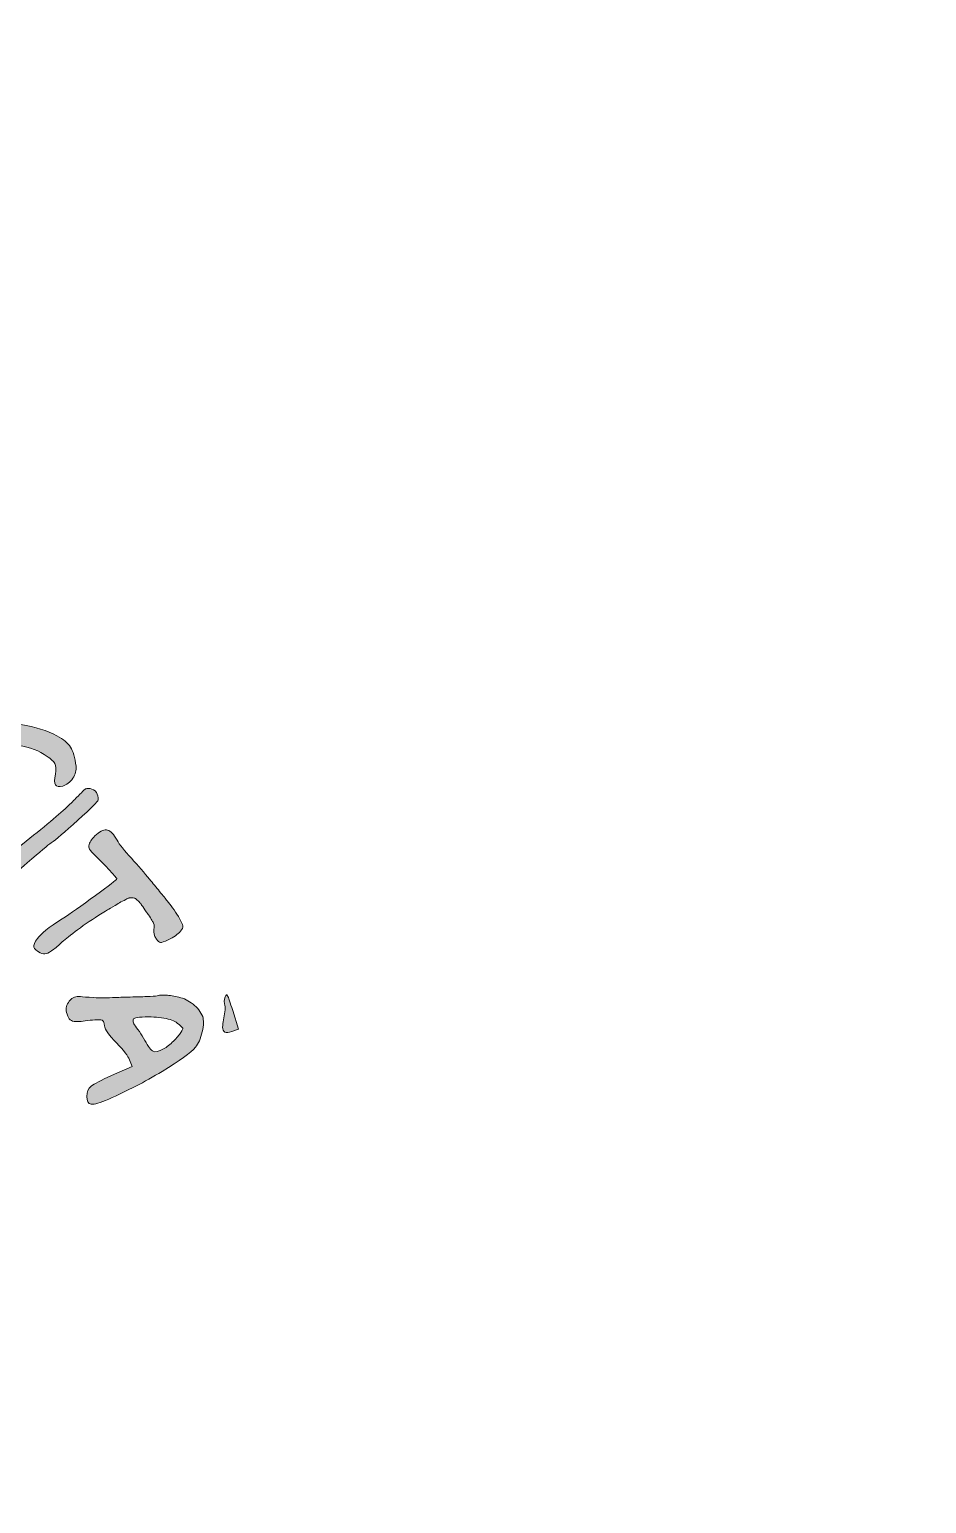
# Model space of a CAD drawing. Header units: inches. Extents: x -377 to 507, y -117 to 625.
# Drawn here: x -140.15 to -114.71, y 483.53 to 525.31 of the extents above; entities that cross this region are included whole.
import ezdxf

# ---------------------------------------------------------------- set-up
doc = ezdxf.new("R2010")
doc.units = ezdxf.units.IN
doc.header["$MEASUREMENT"] = 0
doc.layers.add('CUT', color=7, linetype='Continuous')
doc.layers.add('ENGRAVE', color=7, linetype='Continuous')

# ---------------------------------------------------------------- blocks, each defined once
blk = doc.blocks.new('block 237')
at = {"layer": 'CUT', "color": 7, "lineweight": 9}
blk.add_open_spline([(-128.428, 450.523), (-92.482, 482.495), (-89.26, 537.553), (-121.231, 573.5), (-121.231, 573.5), (-121.231, 573.5), (-121.231, 573.5), (-122.924, 575.473), (-126.455, 579.004), (-128.428, 580.697)], degree=3, knots=[0, 0, 0, 0, 1, 1, 1, 2, 2, 2, 3, 3, 3, 3], dxfattribs=at)
blk = doc.blocks.new('block 236')
at = {"layer": 'CUT'}
blk.add_blockref('block 237', (0, 0), dxfattribs=at)
blk = doc.blocks.new('block 227')
at = {"layer": 'CUT'}
blk.add_blockref('block 236', (0, 0), dxfattribs=at)
blk = doc.blocks.new('block 262')
at = {"layer": 'ENGRAVE'}
h = blk.add_hatch(color=7, dxfattribs=at)
h.dxf.hatch_style = 2
edge = h.paths.add_edge_path()
edge.add_spline(control_points=[(-139.369, 505.286), (-139.186, 505.189), (-139.059, 505.082), (-138.986, 504.968), (-138.914, 504.854), (-138.861, 504.674), (-138.829, 504.426), (-138.815, 504.314), (-138.845, 504.2), (-138.922, 504.085), (-138.998, 503.969), (-139.092, 503.896), (-139.205, 503.864), (-139.309, 503.834), (-139.377, 503.846), (-139.41, 503.899), (-139.443, 503.952), (-139.444, 504.051), (-139.414, 504.196), (-139.39, 504.336), (-139.397, 504.439), (-139.433, 504.505), (-139.47, 504.572), (-139.57, 504.657), (-139.735, 504.76), (-139.963, 504.903), (-140.246, 504.995), (-140.584, 505.035), (-140.922, 505.076), (-141.232, 505.055), (-141.516, 504.974), (-141.736, 504.909), (-141.892, 504.834), (-141.982, 504.748), (-142.073, 504.662), (-142.141, 504.526), (-142.185, 504.34), (-142.214, 504.207), (-142.225, 504.109), (-142.217, 504.045), (-142.209, 503.982), (-142.175, 503.903), (-142.115, 503.809), (-142.046, 503.706), (-141.909, 503.558), (-141.703, 503.363), (-141.498, 503.169), (-141.297, 502.999), (-141.099, 502.851), (-141.039, 502.803), (-141.002, 502.763), (-140.989, 502.732), (-140.976, 502.701), (-140.979, 502.658), (-140.997, 502.602), (-141.033, 502.502), (-141.109, 502.428), (-141.227, 502.378), (-141.344, 502.328), (-141.436, 502.333), (-141.505, 502.391), (-141.548, 502.426), (-141.586, 502.452), (-141.619, 502.467), (-141.653, 502.483), (-141.682, 502.495), (-141.705, 502.502), (-141.729, 502.51), (-141.781, 502.553), (-141.863, 502.633), (-141.945, 502.713), (-142.056, 502.833), (-142.197, 502.991), (-142.446, 503.273), (-142.606, 503.501), (-142.676, 503.673), (-142.747, 503.845), (-142.767, 504.055), (-142.736, 504.302), (-142.709, 504.508), (-142.668, 504.658), (-142.614, 504.754), (-142.56, 504.849), (-142.446, 504.974), (-142.272, 505.128), (-142.116, 505.265), (-141.986, 505.361), (-141.881, 505.415), (-141.775, 505.468), (-141.594, 505.535), (-141.337, 505.615), (-141.118, 505.68), (-140.803, 505.677), (-140.395, 505.609), (-139.987, 505.54), (-139.645, 505.433), (-139.369, 505.286)], knot_values=[0, 0, 0, 0, 1, 1, 1, 2, 2, 2, 3, 3, 3, 4, 4, 4, 5, 5, 5, 6, 6, 6, 7, 7, 7, 8, 8, 8, 9, 9, 9, 10, 10, 10, 11, 11, 11, 12, 12, 12, 13, 13, 13, 14, 14, 14, 15, 15, 15, 16, 16, 16, 17, 17, 17, 18, 18, 18, 19, 19, 19, 20, 20, 20, 21, 21, 21, 22, 22, 22, 23, 23, 23, 24, 24, 24, 25, 25, 25, 26, 26, 26, 27, 27, 27, 28, 28, 28, 29, 29, 29, 30, 30, 30, 31, 31, 31, 32, 32, 32, 32], degree=3, periodic=1)
h = blk.add_hatch(color=7, dxfattribs=at)
h.dxf.hatch_style = 2
edge = h.paths.add_edge_path()
edge.add_spline(control_points=[(-138.432, 503.79), (-138.358, 503.781), (-138.298, 503.745), (-138.253, 503.683), (-138.209, 503.622), (-138.191, 503.55), (-138.201, 503.47), (-138.205, 503.432), (-138.397, 503.24), (-138.777, 502.895), (-139.158, 502.551), (-139.409, 502.337), (-139.532, 502.254), (-139.621, 502.195), (-139.847, 502.006), (-140.211, 501.686), (-140.451, 501.477), (-140.611, 501.345), (-140.69, 501.291), (-140.768, 501.237), (-140.846, 501.209), (-140.922, 501.206), (-141.019, 501.204), (-141.081, 501.213), (-141.106, 501.234), (-141.132, 501.254), (-141.143, 501.307), (-141.142, 501.392), (-141.139, 501.54), (-140.876, 501.816), (-140.352, 502.219), (-140.054, 502.449), (-139.789, 502.662), (-139.557, 502.858), (-139.325, 503.054), (-139.155, 503.204), (-139.047, 503.308), (-138.939, 503.411), (-138.848, 503.502), (-138.773, 503.579), (-138.698, 503.656), (-138.647, 503.709), (-138.62, 503.736), (-138.593, 503.764), (-138.567, 503.781), (-138.543, 503.787), (-138.52, 503.794), (-138.482, 503.795), (-138.432, 503.79)], knot_values=[0, 0, 0, 0, 1, 1, 1, 2, 2, 2, 3, 3, 3, 4, 4, 4, 5, 5, 5, 6, 6, 6, 7, 7, 7, 8, 8, 8, 9, 9, 9, 10, 10, 10, 11, 11, 11, 12, 12, 12, 13, 13, 13, 14, 14, 14, 15, 15, 15, 16, 16, 16, 16], degree=3, periodic=1)
h = blk.add_hatch(color=7, dxfattribs=at)
h.dxf.hatch_style = 2
edge = h.paths.add_edge_path()
edge.add_spline(control_points=[(-136.743, 501.224), (-136.651, 501.111), (-136.555, 500.995), (-136.457, 500.875), (-136.359, 500.755), (-136.286, 500.667), (-136.24, 500.611), (-136.194, 500.554), (-136.143, 500.487), (-136.089, 500.411), (-136.034, 500.335), (-135.98, 500.254), (-135.927, 500.167), (-135.851, 500.031), (-135.809, 499.941), (-135.802, 499.899), (-135.796, 499.856), (-135.817, 499.807), (-135.868, 499.749), (-135.94, 499.661), (-136.056, 499.579), (-136.218, 499.503), (-136.329, 499.45), (-136.401, 499.426), (-136.434, 499.429), (-136.468, 499.432), (-136.507, 499.465), (-136.551, 499.528), (-136.616, 499.618), (-136.638, 499.709), (-136.618, 499.803), (-136.602, 499.86), (-136.606, 499.919), (-136.632, 499.977), (-136.657, 500.036), (-136.717, 500.131), (-136.809, 500.263), (-136.826, 500.283), (-136.847, 500.313), (-136.873, 500.351), (-136.924, 500.425), (-136.959, 500.477), (-136.978, 500.507), (-136.998, 500.537), (-137.027, 500.571), (-137.067, 500.607), (-137.107, 500.643), (-137.133, 500.666), (-137.146, 500.676), (-137.158, 500.686), (-137.189, 500.692), (-137.236, 500.694), (-137.284, 500.697), (-137.317, 500.694), (-137.336, 500.685), (-137.356, 500.677), (-137.399, 500.657), (-137.466, 500.624), (-137.533, 500.592), (-137.589, 500.562), (-137.634, 500.534), (-137.679, 500.506), (-137.752, 500.462), (-137.854, 500.4), (-137.913, 500.368), (-137.958, 500.34), (-137.989, 500.317), (-138.251, 500.161), (-138.49, 500.005), (-138.705, 499.848), (-138.921, 499.691), (-139.079, 499.568), (-139.181, 499.477), (-139.284, 499.386), (-139.377, 499.306), (-139.462, 499.237), (-139.547, 499.167), (-139.616, 499.126), (-139.669, 499.113), (-139.723, 499.1), (-139.783, 499.109), (-139.848, 499.14), (-139.955, 499.192), (-140.013, 499.245), (-140.023, 499.297), (-140.033, 499.35), (-140.001, 499.431), (-139.926, 499.541), (-139.836, 499.674), (-139.601, 499.861), (-139.221, 500.102), (-138.989, 500.25), (-138.675, 500.47), (-138.279, 500.759), (-137.883, 501.048), (-137.681, 501.207), (-137.673, 501.236), (-137.668, 501.244), (-137.732, 501.32), (-137.867, 501.466), (-138.001, 501.611), (-138.131, 501.744), (-138.256, 501.863), (-138.361, 501.964), (-138.425, 502.034), (-138.446, 502.073), (-138.468, 502.112), (-138.471, 502.157), (-138.457, 502.209), (-138.432, 502.295), (-138.364, 502.389), (-138.251, 502.491), (-138.127, 502.6), (-138.021, 502.641), (-137.935, 502.617), (-137.849, 502.592), (-137.759, 502.497), (-137.666, 502.331), (-137.596, 502.205), (-137.46, 502.034), (-137.259, 501.816), (-137.058, 501.599), (-136.885, 501.402), (-136.743, 501.224)], knot_values=[0, 0, 0, 0, 1, 1, 1, 2, 2, 2, 3, 3, 3, 4, 4, 4, 5, 5, 5, 6, 6, 6, 7, 7, 7, 8, 8, 8, 9, 9, 9, 10, 10, 10, 11, 11, 11, 12, 12, 12, 13, 13, 13, 14, 14, 14, 15, 15, 15, 16, 16, 16, 17, 17, 17, 18, 18, 18, 19, 19, 19, 20, 20, 20, 21, 21, 21, 22, 22, 22, 23, 23, 23, 24, 24, 24, 25, 25, 25, 26, 26, 26, 27, 27, 27, 28, 28, 28, 29, 29, 29, 30, 30, 30, 31, 31, 31, 32, 32, 32, 33, 33, 33, 34, 34, 34, 35, 35, 35, 36, 36, 36, 37, 37, 37, 38, 38, 38, 39, 39, 39, 40, 40, 40, 41, 41, 41, 41], degree=3, periodic=1)
h = blk.add_hatch(color=7, dxfattribs=at)
h.dxf.hatch_style = 2
edge = h.paths.add_edge_path()
edge.add_spline(control_points=[(-136.498, 497.926), (-136.462, 497.939), (-136.389, 497.943), (-136.279, 497.936), (-136.169, 497.93), (-136.046, 497.911), (-135.909, 497.878), (-135.771, 497.846), (-135.639, 497.781), (-135.511, 497.685), (-135.383, 497.589), (-135.291, 497.469), (-135.237, 497.327), (-135.203, 497.231), (-135.207, 497.088), (-135.25, 496.898), (-135.293, 496.708), (-135.356, 496.562), (-135.437, 496.462), (-135.574, 496.302), (-135.89, 496.073), (-136.386, 495.775), (-136.883, 495.476), (-137.387, 495.214), (-137.901, 494.989), (-138.145, 494.88), (-138.311, 494.832), (-138.398, 494.844), (-138.486, 494.856), (-138.526, 494.93), (-138.52, 495.067), (-138.52, 495.193), (-138.48, 495.289), (-138.4, 495.355), (-138.32, 495.421), (-138.126, 495.522), (-137.819, 495.657), (-137.819, 495.657), (-137.235, 495.91), (-137.235, 495.91), (-137.235, 495.91), (-137.311, 496.105), (-137.311, 496.105), (-137.351, 496.208), (-137.476, 496.367), (-137.684, 496.583), (-137.893, 496.799), (-138.005, 496.961), (-138.02, 497.067), (-138.029, 497.145), (-138.045, 497.193), (-138.067, 497.213), (-138.09, 497.231), (-138.148, 497.24), (-138.242, 497.239), (-138.317, 497.235), (-138.402, 497.227), (-138.499, 497.215), (-138.596, 497.204), (-138.671, 497.195), (-138.723, 497.19), (-138.775, 497.186), (-138.829, 497.186), (-138.885, 497.194), (-138.942, 497.201), (-138.987, 497.226), (-139.019, 497.268), (-139.052, 497.31), (-139.078, 497.371), (-139.097, 497.449), (-139.124, 497.565), (-139.098, 497.671), (-139.02, 497.766), (-138.974, 497.827), (-138.925, 497.865), (-138.875, 497.881), (-138.824, 497.896), (-138.768, 497.901), (-138.704, 497.894), (-138.641, 497.887), (-138.516, 497.878), (-138.328, 497.867), (-138.141, 497.857), (-137.935, 497.858), (-137.71, 497.87), (-137.591, 497.876), (-137.427, 497.881), (-137.217, 497.885), (-137.008, 497.889), (-136.843, 497.895), (-136.724, 497.901), (-136.605, 497.907), (-136.53, 497.915), (-136.498, 497.926)], knot_values=[0, 0, 0, 0, 1, 1, 1, 2, 2, 2, 3, 3, 3, 4, 4, 4, 5, 5, 5, 6, 6, 6, 7, 7, 7, 8, 8, 8, 9, 9, 9, 10, 10, 10, 11, 11, 11, 12, 12, 12, 13, 13, 13, 14, 14, 14, 15, 15, 15, 16, 16, 16, 17, 17, 17, 18, 18, 18, 19, 19, 19, 20, 20, 20, 21, 21, 21, 22, 22, 22, 23, 23, 23, 24, 24, 24, 25, 25, 25, 26, 26, 26, 27, 27, 27, 28, 28, 28, 29, 29, 29, 30, 30, 30, 31, 31, 31, 31], degree=3, periodic=1)
edge = h.paths.add_edge_path()
edge.add_spline(control_points=[(-136.348, 496.411), (-136.251, 496.467), (-136.156, 496.542), (-136.064, 496.635), (-135.971, 496.728), (-135.903, 496.81), (-135.86, 496.879), (-135.817, 496.948), (-135.797, 496.988), (-135.801, 497), (-135.809, 497.02), (-135.862, 497.069), (-135.96, 497.146), (-136.037, 497.209), (-136.163, 497.256), (-136.339, 497.286), (-136.516, 497.315), (-136.72, 497.326), (-136.95, 497.317), (-137.059, 497.309), (-137.13, 497.3), (-137.162, 497.289), (-137.194, 497.278), (-137.21, 497.252), (-137.209, 497.211), (-137.21, 497.175), (-137.196, 497.135), (-137.167, 497.092), (-137.138, 497.048), (-137.093, 496.985), (-137.033, 496.903), (-136.973, 496.821), (-136.921, 496.738), (-136.878, 496.655), (-136.779, 496.475), (-136.7, 496.371), (-136.641, 496.345), (-136.582, 496.318), (-136.485, 496.34), (-136.348, 496.411)], knot_values=[0, 0, 0, 0, 1, 1, 1, 2, 2, 2, 3, 3, 3, 4, 4, 4, 5, 5, 5, 6, 6, 6, 7, 7, 7, 8, 8, 8, 9, 9, 9, 10, 10, 10, 11, 11, 11, 12, 12, 12, 13, 13, 13, 13], degree=3, periodic=1)
edge = h.paths.add_edge_path()
edge.add_spline(control_points=[(-134.599, 497.888), (-134.578, 497.954), (-134.554, 497.964), (-134.53, 497.919), (-134.509, 497.873), (-134.46, 497.733), (-134.382, 497.5), (-134.382, 497.5), (-134.216, 496.972), (-134.216, 496.972), (-134.216, 496.972), (-134.408, 496.905), (-134.408, 496.905), (-134.5, 496.873), (-134.567, 496.868), (-134.609, 496.892), (-134.651, 496.915), (-134.671, 496.961), (-134.67, 497.028), (-134.67, 497.096), (-134.662, 497.166), (-134.647, 497.239), (-134.632, 497.311), (-134.618, 497.388), (-134.606, 497.468), (-134.594, 497.549), (-134.594, 497.607), (-134.607, 497.643), (-134.634, 497.719), (-134.631, 497.8), (-134.599, 497.888)], knot_values=[0, 0, 0, 0, 1, 1, 1, 2, 2, 2, 3, 3, 3, 4, 4, 4, 5, 5, 5, 6, 6, 6, 7, 7, 7, 8, 8, 8, 9, 9, 9, 10, 10, 10, 10], degree=3, periodic=1)
at = {"layer": 'ENGRAVE', "lineweight": 0}
for points, knots in [([(-139.369, 505.286), (-139.186, 505.189), (-139.059, 505.082), (-138.986, 504.968), (-138.914, 504.854), (-138.861, 504.674), (-138.829, 504.426), (-138.815, 504.314), (-138.845, 504.2), (-138.922, 504.085), (-138.998, 503.969), (-139.092, 503.896), (-139.205, 503.864), (-139.309, 503.834), (-139.377, 503.846), (-139.41, 503.899), (-139.443, 503.952), (-139.444, 504.051), (-139.414, 504.196), (-139.39, 504.336), (-139.397, 504.439), (-139.433, 504.505), (-139.47, 504.572), (-139.57, 504.657), (-139.735, 504.76), (-139.963, 504.903), (-140.246, 504.995), (-140.584, 505.035), (-140.922, 505.076), (-141.232, 505.055), (-141.516, 504.974), (-141.736, 504.909), (-141.892, 504.834), (-141.982, 504.748), (-142.073, 504.662), (-142.141, 504.526), (-142.185, 504.34), (-142.214, 504.207), (-142.225, 504.109), (-142.217, 504.045), (-142.209, 503.982), (-142.175, 503.903), (-142.115, 503.809), (-142.046, 503.706), (-141.909, 503.558), (-141.703, 503.363), (-141.498, 503.169), (-141.297, 502.999), (-141.099, 502.851), (-141.039, 502.803), (-141.002, 502.763), (-140.989, 502.732), (-140.976, 502.701), (-140.979, 502.658), (-140.997, 502.602), (-141.033, 502.502), (-141.109, 502.428), (-141.227, 502.378), (-141.344, 502.328), (-141.436, 502.333), (-141.505, 502.391), (-141.548, 502.426), (-141.586, 502.452), (-141.619, 502.467), (-141.653, 502.483), (-141.682, 502.495), (-141.705, 502.502), (-141.729, 502.51), (-141.781, 502.553), (-141.863, 502.633), (-141.945, 502.713), (-142.056, 502.833), (-142.197, 502.991), (-142.446, 503.273), (-142.606, 503.501), (-142.676, 503.673), (-142.747, 503.845), (-142.767, 504.055), (-142.736, 504.302), (-142.709, 504.508), (-142.668, 504.658), (-142.614, 504.754), (-142.56, 504.849), (-142.446, 504.974), (-142.272, 505.128), (-142.116, 505.265), (-141.986, 505.361), (-141.881, 505.415), (-141.775, 505.468), (-141.594, 505.535), (-141.337, 505.615), (-141.118, 505.68), (-140.803, 505.677), (-140.395, 505.609), (-139.987, 505.54), (-139.645, 505.433), (-139.369, 505.286)], [0, 0, 0, 0, 1, 1, 1, 2, 2, 2, 3, 3, 3, 4, 4, 4, 5, 5, 5, 6, 6, 6, 7, 7, 7, 8, 8, 8, 9, 9, 9, 10, 10, 10, 11, 11, 11, 12, 12, 12, 13, 13, 13, 14, 14, 14, 15, 15, 15, 16, 16, 16, 17, 17, 17, 18, 18, 18, 19, 19, 19, 20, 20, 20, 21, 21, 21, 22, 22, 22, 23, 23, 23, 24, 24, 24, 25, 25, 25, 26, 26, 26, 27, 27, 27, 28, 28, 28, 29, 29, 29, 30, 30, 30, 31, 31, 31, 32, 32, 32, 32]), ([(-138.432, 503.79), (-138.358, 503.781), (-138.298, 503.745), (-138.253, 503.683), (-138.209, 503.622), (-138.191, 503.55), (-138.201, 503.47), (-138.205, 503.432), (-138.397, 503.24), (-138.777, 502.895), (-139.158, 502.551), (-139.409, 502.337), (-139.532, 502.254), (-139.621, 502.195), (-139.847, 502.006), (-140.211, 501.686), (-140.451, 501.477), (-140.611, 501.345), (-140.69, 501.291), (-140.768, 501.237), (-140.846, 501.209), (-140.922, 501.206), (-141.019, 501.204), (-141.081, 501.213), (-141.106, 501.234), (-141.132, 501.254), (-141.143, 501.307), (-141.142, 501.392), (-141.139, 501.54), (-140.876, 501.816), (-140.352, 502.219), (-140.054, 502.449), (-139.789, 502.662), (-139.557, 502.858), (-139.325, 503.054), (-139.155, 503.204), (-139.047, 503.308), (-138.939, 503.411), (-138.848, 503.502), (-138.773, 503.579), (-138.698, 503.656), (-138.647, 503.709), (-138.62, 503.736), (-138.593, 503.764), (-138.567, 503.781), (-138.543, 503.787), (-138.52, 503.794), (-138.482, 503.795), (-138.432, 503.79)], [0, 0, 0, 0, 1, 1, 1, 2, 2, 2, 3, 3, 3, 4, 4, 4, 5, 5, 5, 6, 6, 6, 7, 7, 7, 8, 8, 8, 9, 9, 9, 10, 10, 10, 11, 11, 11, 12, 12, 12, 13, 13, 13, 14, 14, 14, 15, 15, 15, 16, 16, 16, 16]), ([(-136.743, 501.224), (-136.651, 501.111), (-136.555, 500.995), (-136.457, 500.875), (-136.359, 500.755), (-136.286, 500.667), (-136.24, 500.611), (-136.194, 500.554), (-136.143, 500.487), (-136.089, 500.411), (-136.034, 500.335), (-135.98, 500.254), (-135.927, 500.167), (-135.851, 500.031), (-135.809, 499.941), (-135.802, 499.899), (-135.796, 499.856), (-135.817, 499.807), (-135.868, 499.749), (-135.94, 499.661), (-136.056, 499.579), (-136.218, 499.503), (-136.329, 499.45), (-136.401, 499.426), (-136.434, 499.429), (-136.468, 499.432), (-136.507, 499.465), (-136.551, 499.528), (-136.616, 499.618), (-136.638, 499.709), (-136.618, 499.803), (-136.602, 499.86), (-136.606, 499.919), (-136.632, 499.977), (-136.657, 500.036), (-136.717, 500.131), (-136.809, 500.263), (-136.826, 500.283), (-136.847, 500.313), (-136.873, 500.351), (-136.924, 500.425), (-136.959, 500.477), (-136.978, 500.507), (-136.998, 500.537), (-137.027, 500.571), (-137.067, 500.607), (-137.107, 500.643), (-137.133, 500.666), (-137.146, 500.676), (-137.158, 500.686), (-137.189, 500.692), (-137.236, 500.694), (-137.284, 500.697), (-137.317, 500.694), (-137.336, 500.685), (-137.356, 500.677), (-137.399, 500.657), (-137.466, 500.624), (-137.533, 500.592), (-137.589, 500.562), (-137.634, 500.534), (-137.679, 500.506), (-137.752, 500.462), (-137.854, 500.4), (-137.913, 500.368), (-137.958, 500.34), (-137.989, 500.317), (-138.251, 500.161), (-138.49, 500.005), (-138.705, 499.848), (-138.921, 499.691), (-139.079, 499.568), (-139.181, 499.477), (-139.284, 499.386), (-139.377, 499.306), (-139.462, 499.237), (-139.547, 499.167), (-139.616, 499.126), (-139.669, 499.113), (-139.723, 499.1), (-139.783, 499.109), (-139.848, 499.14), (-139.955, 499.192), (-140.013, 499.245), (-140.023, 499.297), (-140.033, 499.35), (-140.001, 499.431), (-139.926, 499.541), (-139.836, 499.674), (-139.601, 499.861), (-139.221, 500.102), (-138.989, 500.25), (-138.675, 500.47), (-138.279, 500.759), (-137.883, 501.048), (-137.681, 501.207), (-137.673, 501.236), (-137.668, 501.244), (-137.732, 501.32), (-137.867, 501.466), (-138.001, 501.611), (-138.131, 501.744), (-138.256, 501.863), (-138.361, 501.964), (-138.425, 502.034), (-138.446, 502.073), (-138.468, 502.112), (-138.471, 502.157), (-138.457, 502.209), (-138.432, 502.295), (-138.364, 502.389), (-138.251, 502.491), (-138.127, 502.6), (-138.021, 502.641), (-137.935, 502.617), (-137.849, 502.592), (-137.759, 502.497), (-137.666, 502.331), (-137.596, 502.205), (-137.46, 502.034), (-137.259, 501.816), (-137.058, 501.599), (-136.885, 501.402), (-136.743, 501.224)], [0, 0, 0, 0, 1, 1, 1, 2, 2, 2, 3, 3, 3, 4, 4, 4, 5, 5, 5, 6, 6, 6, 7, 7, 7, 8, 8, 8, 9, 9, 9, 10, 10, 10, 11, 11, 11, 12, 12, 12, 13, 13, 13, 14, 14, 14, 15, 15, 15, 16, 16, 16, 17, 17, 17, 18, 18, 18, 19, 19, 19, 20, 20, 20, 21, 21, 21, 22, 22, 22, 23, 23, 23, 24, 24, 24, 25, 25, 25, 26, 26, 26, 27, 27, 27, 28, 28, 28, 29, 29, 29, 30, 30, 30, 31, 31, 31, 32, 32, 32, 33, 33, 33, 34, 34, 34, 35, 35, 35, 36, 36, 36, 37, 37, 37, 38, 38, 38, 39, 39, 39, 40, 40, 40, 41, 41, 41, 41]), ([(-136.498, 497.926), (-136.462, 497.939), (-136.389, 497.943), (-136.279, 497.936), (-136.169, 497.93), (-136.046, 497.911), (-135.909, 497.878), (-135.771, 497.846), (-135.639, 497.781), (-135.511, 497.685), (-135.383, 497.589), (-135.291, 497.469), (-135.237, 497.327), (-135.203, 497.231), (-135.207, 497.088), (-135.25, 496.898), (-135.293, 496.708), (-135.356, 496.562), (-135.437, 496.462), (-135.574, 496.302), (-135.89, 496.073), (-136.386, 495.775), (-136.883, 495.476), (-137.387, 495.214), (-137.901, 494.989), (-138.145, 494.88), (-138.311, 494.832), (-138.398, 494.844), (-138.486, 494.856), (-138.526, 494.93), (-138.52, 495.067), (-138.52, 495.193), (-138.48, 495.289), (-138.4, 495.355), (-138.32, 495.421), (-138.126, 495.522), (-137.819, 495.657), (-137.819, 495.657), (-137.235, 495.91), (-137.235, 495.91), (-137.235, 495.91), (-137.311, 496.105), (-137.311, 496.105), (-137.351, 496.208), (-137.476, 496.367), (-137.684, 496.583), (-137.893, 496.799), (-138.005, 496.961), (-138.02, 497.067), (-138.029, 497.145), (-138.045, 497.193), (-138.067, 497.213), (-138.09, 497.231), (-138.148, 497.24), (-138.242, 497.239), (-138.317, 497.235), (-138.402, 497.227), (-138.499, 497.215), (-138.596, 497.204), (-138.671, 497.195), (-138.723, 497.19), (-138.775, 497.186), (-138.829, 497.186), (-138.885, 497.194), (-138.942, 497.201), (-138.987, 497.226), (-139.019, 497.268), (-139.052, 497.31), (-139.078, 497.371), (-139.097, 497.449), (-139.124, 497.565), (-139.098, 497.671), (-139.02, 497.766), (-138.974, 497.827), (-138.925, 497.865), (-138.875, 497.881), (-138.824, 497.896), (-138.768, 497.901), (-138.704, 497.894), (-138.641, 497.887), (-138.516, 497.878), (-138.328, 497.867), (-138.141, 497.857), (-137.935, 497.858), (-137.71, 497.87), (-137.591, 497.876), (-137.427, 497.881), (-137.217, 497.885), (-137.008, 497.889), (-136.843, 497.895), (-136.724, 497.901), (-136.605, 497.907), (-136.53, 497.915), (-136.498, 497.926)], [0, 0, 0, 0, 1, 1, 1, 2, 2, 2, 3, 3, 3, 4, 4, 4, 5, 5, 5, 6, 6, 6, 7, 7, 7, 8, 8, 8, 9, 9, 9, 10, 10, 10, 11, 11, 11, 12, 12, 12, 13, 13, 13, 14, 14, 14, 15, 15, 15, 16, 16, 16, 17, 17, 17, 18, 18, 18, 19, 19, 19, 20, 20, 20, 21, 21, 21, 22, 22, 22, 23, 23, 23, 24, 24, 24, 25, 25, 25, 26, 26, 26, 27, 27, 27, 28, 28, 28, 29, 29, 29, 30, 30, 30, 31, 31, 31, 31]), ([(-134.599, 497.888), (-134.578, 497.954), (-134.554, 497.964), (-134.53, 497.919), (-134.509, 497.873), (-134.46, 497.733), (-134.382, 497.5), (-134.382, 497.5), (-134.216, 496.972), (-134.216, 496.972), (-134.216, 496.972), (-134.408, 496.905), (-134.408, 496.905), (-134.5, 496.873), (-134.567, 496.868), (-134.609, 496.892), (-134.651, 496.915), (-134.671, 496.961), (-134.67, 497.028), (-134.67, 497.096), (-134.662, 497.166), (-134.647, 497.239), (-134.632, 497.311), (-134.618, 497.388), (-134.606, 497.468), (-134.594, 497.549), (-134.594, 497.607), (-134.607, 497.643), (-134.634, 497.719), (-134.631, 497.8), (-134.599, 497.888)], [0, 0, 0, 0, 1, 1, 1, 2, 2, 2, 3, 3, 3, 4, 4, 4, 5, 5, 5, 6, 6, 6, 7, 7, 7, 8, 8, 8, 9, 9, 9, 10, 10, 10, 10]), ([(-136.348, 496.411), (-136.251, 496.467), (-136.156, 496.542), (-136.064, 496.635), (-135.971, 496.728), (-135.903, 496.81), (-135.86, 496.879), (-135.817, 496.948), (-135.797, 496.988), (-135.801, 497), (-135.809, 497.02), (-135.862, 497.069), (-135.96, 497.146), (-136.037, 497.209), (-136.163, 497.256), (-136.339, 497.286), (-136.516, 497.315), (-136.72, 497.326), (-136.95, 497.317), (-137.059, 497.309), (-137.13, 497.3), (-137.162, 497.289), (-137.194, 497.278), (-137.21, 497.252), (-137.209, 497.211), (-137.21, 497.175), (-137.196, 497.135), (-137.167, 497.092), (-137.138, 497.048), (-137.093, 496.985), (-137.033, 496.903), (-136.973, 496.821), (-136.921, 496.738), (-136.878, 496.655), (-136.779, 496.475), (-136.7, 496.371), (-136.641, 496.345), (-136.582, 496.318), (-136.485, 496.34), (-136.348, 496.411)], [0, 0, 0, 0, 1, 1, 1, 2, 2, 2, 3, 3, 3, 4, 4, 4, 5, 5, 5, 6, 6, 6, 7, 7, 7, 8, 8, 8, 9, 9, 9, 10, 10, 10, 11, 11, 11, 12, 12, 12, 13, 13, 13, 13])]:
    blk.add_open_spline(points, degree=3, knots=knots, dxfattribs=at)

msp = doc.modelspace()

# ---------------------------------------------------------------- block references
at = {"layer": 'CUT'}
msp.add_blockref('block 227', (0, 0), dxfattribs=at)
at = {"layer": 'ENGRAVE'}
msp.add_blockref('block 262', (0, 0), dxfattribs=at)

doc.saveas('drawing.dxf')
